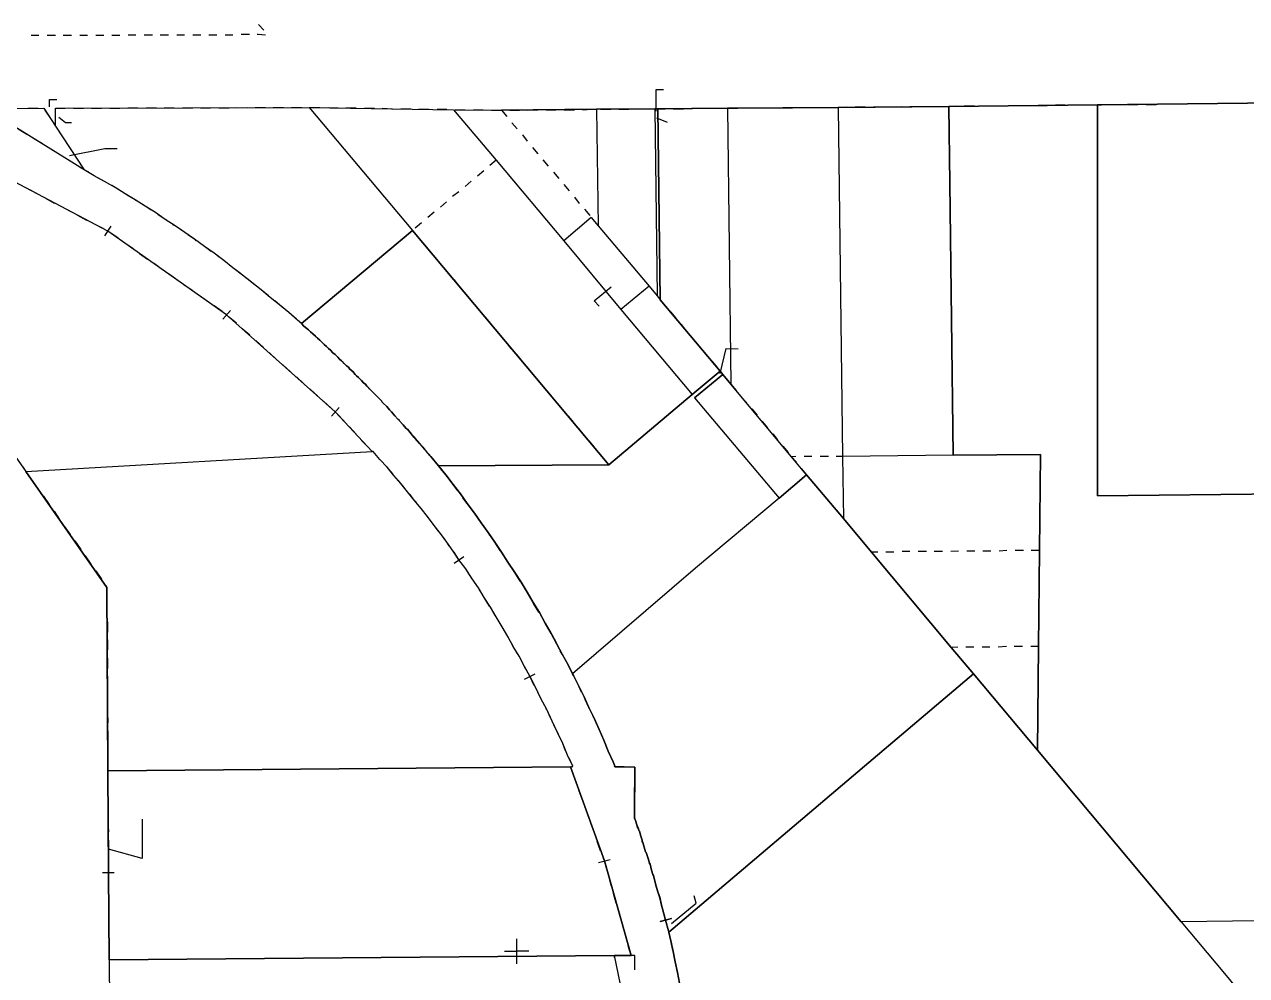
# Model space of a CAD drawing. Extents: x -8 to 2178, y 730 to 2915.
# Drawn here: x 836 to 1441, y 1059 to 1530 of the extents above; entities that cross this region are included whole.
import ezdxf

# ---------------------------------------------------------------- set-up
doc = ezdxf.new("R2010")
doc.units = 0
doc.layers.add('Cadastral_Map', color=7, linetype='CONTINUOUS')

msp = doc.modelspace()

# ---------------------------------------------------------------- linework, layer by layer
at = {"layer": 'Cadastral_Map', "color": 7}
for points in [[(842.89837, 1524.4882), (839.05829, 1524.4882)], [(851.05855, 1524.4882), (846.97846, 1524.4882)], [(858.97872, 1524.4882), (854.89863, 1524.4882)], [(866.8989, 1524.4882), (863.05881, 1524.4882)], [(875.05907, 1524.4882), (870.97898, 1524.4882)], [(882.97925, 1524.4882), (878.89916, 1524.4882)], [(890.89942, 1524.7282), (887.05933, 1524.7282)], [(899.0596, 1524.7282), (894.97951, 1524.7282)], [(906.97977, 1524.7282), (902.89968, 1524.7282)], [(914.89994, 1524.7282), (911.05986, 1524.7282)], [(923.06012, 1524.7282), (918.98003, 1524.7282)], [(930.98029, 1524.7282), (926.9002, 1524.7282)], [(938.90046, 1524.7282), (935.06038, 1524.7282)], [(947.06064, 1524.9682), (942.98055, 1524.9682)], [(954.98082, 1524.7282), (951.38074, 1524.9682), (950.90073, 1524.9682)], [(951.62074, 1530.0082), (954.2608, 1527.1282)], [(1148.425, 1487.048), (1148.425, 1497.848), (1152.0251, 1497.848)], [(1159.9453, 1055.5257), (1158.9853, 1060.8057), (1157.7852, 1066.0857), (1156.8252, 1071.1258), (1155.6252, 1076.4058), (1154.6652, 1080.7258), (1154.4252, 1081.4458), (1152.9851, 1086.7258), (1151.5451, 1092.2459), (1151.5451, 1092.4859), (1151.0651, 1094.1659), (1150.1051, 1097.7659), (1150.1051, 1098.0059), (1149.3851, 1100.1659), (1148.425, 1103.2859), (1148.425, 1103.5259), (1148.425, 1103.7659), (1147.705, 1105.9259), (1146.985, 1108.806), (1146.745, 1109.046), (1146.745, 1109.286), (1146.025, 1111.446), (1145.305, 1114.326), (1145.065, 1114.566), (1145.065, 1115.046), (1144.3449, 1117.206), (1143.6249, 1119.606), (1143.3849, 1120.086), (1143.1449, 1120.566), (1142.4249, 1122.726), (1141.7049, 1125.126), (1141.4649, 1125.606), (1141.4649, 1126.3261), (1140.7449, 1128.2461), (1140.0249, 1130.6461), (1139.7848, 1131.1261), (1139.5448, 1131.8461), (1138.8248, 1133.7661), (1138.1048, 1135.9261), (1137.6248, 1137.1261), (1137.6248, 1137.3661), (1137.8648, 1162.3262), (1128.0246, 1162.5662), (1127.0646, 1164.9663), (1124.6645, 1170.2463), (1122.5045, 1175.7663), (1120.1044, 1181.0463), (1117.7044, 1186.5664), (1115.0643, 1191.8464), (1112.6642, 1197.1264), (1110.0242, 1202.4065), (1107.3841, 1207.6865), (1106.9041, 1208.6465), (1104.7441, 1212.9665), (1101.864, 1218.2465), (1099.224, 1223.2866), (1096.3439, 1228.5666), (1093.4638, 1233.6066), (1090.5838, 1238.8867), (1087.4637, 1243.9267), (1084.5836, 1248.9667), (1081.4636, 1254.0067), (1078.3435, 1258.8068), (1074.9834, 1263.8468), (1071.8634, 1268.8868), (1068.5033, 1273.6868), (1065.1432, 1278.4869), (1061.7831, 1283.2869), (1058.4231, 1288.0869), (1054.823, 1292.8869), (1051.4629, 1297.687), (1047.8628, 1302.247), (1044.2628, 1307.047), (1040.6627, 1311.607), (1036.8226, 1316.1671), (1036.5826, 1316.4071), (1035.3826, 1317.8471), (1032.9825, 1320.7271), (1032.7425, 1320.7271), (1032.7425, 1320.9671), (1031.3025, 1322.6471), (1029.1424, 1325.0471), (1028.9024, 1325.2871), (1028.6624, 1325.5271), (1027.2224, 1327.2071), (1025.3024, 1329.6071), (1024.8223, 1329.8471), (1024.5823, 1330.0871), (1023.1423, 1331.7672), (1021.2223, 1333.9272), (1020.9822, 1334.4072), (1020.5022, 1334.6472), (1019.0622, 1336.3272), (1017.3822, 1338.2472), (1016.9022, 1338.7272), (1016.4221, 1339.2072), (1014.9821, 1340.8872), (1013.3021, 1342.5672), (1012.8221, 1343.0472), (1012.3421, 1343.7672), (1010.902, 1345.2072), (1009.222, 1346.8872), (1008.502, 1347.6072), (1008.022, 1348.0872), (1006.5819, 1349.5272), (1005.1419, 1350.9673), (1004.4219, 1351.9273), (1003.7019, 1352.4073), (1002.5018, 1353.8473), (1001.0618, 1355.2873), (1000.1018, 1356.0073), (999.38178, 1356.7273), (998.18176, 1358.1673), (996.74173, 1359.3673), (996.02171, 1360.3273), (995.06169, 1361.0473), (993.86166, 1362.2473), (992.66164, 1363.4473), (991.70162, 1364.4073), (990.74159, 1365.3673), (989.54157, 1366.5673), (988.34154, 1367.5273), (987.14152, 1368.7274), (986.1815, 1369.6874), (985.22147, 1370.6474), (984.02145, 1371.6074), (982.82142, 1372.8074), (981.8614, 1373.7674), (980.66138, 1374.7274), (979.70135, 1375.6874), (978.50133, 1376.8874), (977.3013, 1377.8474), (976.34128, 1378.8074), (975.38126, 1379.5274), (973.94123, 1380.7274), (972.7412, 1381.9274), (970.82116, 1383.6074), (966.50107, 1387.4475), (961.94097, 1391.2875), (957.38087, 1394.8875), (952.82077, 1398.7275), (948.26067, 1402.3275), (943.70057, 1405.9276), (938.90046, 1409.5276), (934.34037, 1413.1276), (929.54026, 1416.7276), (924.74016, 1420.0876), (919.94005, 1423.6876), (915.13995, 1427.0477), (910.33984, 1430.4077), (905.29973, 1433.5277), (900.49963, 1436.8877), (895.45952, 1440.0077), (890.41941, 1443.1278), (885.6193, 1446.2478), (880.57919, 1449.3678), (875.29908, 1452.2478), (870.25897, 1455.1278), (865.21886, 1458.0078), (816.4978, 1488.248), (845.29842, 1488.488), (851.05855, 1479.6079), (851.05855, 1488.488), (976.58129, 1488.968), (1048.1029, 1487.768), (1071.8634, 1487.528), (1118.9044, 1488.008), (1147.705, 1488.248), (1149.1451, 1488.248), (1183.7058, 1488.488), (1238.427, 1488.968), (1293.1482, 1489.448), (1366.8298, 1490.168), (1455.8717, 1491.128)], [(865.21886, 1458.0078), (816.4978, 1488.248), (845.29842, 1488.488), (851.05855, 1479.6079), (851.05855, 1488.488), (976.58129, 1488.968)], [(848.17849, 1489.208), (848.17849, 1492.808), (851.77857, 1492.808)], [(1455.8717, 1491.128), (1366.8298, 1490.168), (1293.1482, 1489.448), (1238.427, 1488.968), (1183.7058, 1488.488), (1149.1451, 1488.248), (1150.3451, 1393.6875), (1180.1057, 1358.4073), (1166.1854, 1346.8872), (1124.9045, 1312.087), (1027.7024, 1428.0077), (972.7412, 1381.9274), (973.94123, 1380.7274), (975.38126, 1379.5274), (976.34128, 1378.8074), (977.3013, 1377.8474), (978.50133, 1376.8874), (979.70135, 1375.6874), (980.66138, 1374.7274), (981.8614, 1373.7674), (982.82142, 1372.8074), (984.02145, 1371.6074), (985.22147, 1370.6474), (986.1815, 1369.6874), (987.14152, 1368.7274), (988.34154, 1367.5273), (989.54157, 1366.5673), (990.74159, 1365.3673), (991.70162, 1364.4073), (992.66164, 1363.4473), (993.86166, 1362.2473), (995.06169, 1361.0473), (996.02171, 1360.3273), (996.74173, 1359.3673), (998.18176, 1358.1673), (999.38178, 1356.7273), (1000.1018, 1356.0073), (1001.0618, 1355.2873), (1002.5018, 1353.8473), (1003.7019, 1352.4073), (1004.4219, 1351.9273), (1005.1419, 1350.9673), (1006.5819, 1349.5272), (1008.022, 1348.0872), (1008.502, 1347.6072), (1009.222, 1346.8872), (1010.902, 1345.2072), (1012.3421, 1343.7672), (1012.8221, 1343.0472), (1013.3021, 1342.5672), (1014.9821, 1340.8872), (1016.4221, 1339.2072), (1016.9022, 1338.7272), (1017.3822, 1338.2472), (1019.0622, 1336.3272), (1020.5022, 1334.6472), (1020.9822, 1334.4072), (1021.2223, 1333.9272), (1023.1423, 1331.7672), (1024.5823, 1330.0871), (1024.8223, 1329.8471), (1025.3024, 1329.6071), (1027.2224, 1327.2071), (1028.9024, 1325.5271), (1029.1424, 1325.0471), (1031.3025, 1322.6471), (1032.7425, 1320.7271), (1035.3826, 1317.8471), (1036.8226, 1316.1671), (1040.6627, 1311.607), (1044.2628, 1307.047), (1047.8628, 1302.247), (1051.4629, 1297.687), (1054.823, 1292.8869), (1058.4231, 1288.0869), (1061.7831, 1283.2869), (1065.1432, 1278.4869), (1068.5033, 1273.6868), (1071.8634, 1268.8868), (1074.9834, 1263.8468), (1078.3435, 1258.8068), (1081.4636, 1254.0067), (1084.5836, 1248.9667), (1087.4637, 1243.9267), (1090.5838, 1238.8867), (1093.4638, 1233.6066), (1096.3439, 1228.5666), (1099.224, 1223.2866), (1101.864, 1218.2465), (1104.7441, 1212.9665), (1106.9041, 1208.6465), (1107.3841, 1207.6865), (1110.0242, 1202.4065), (1112.6642, 1197.1264), (1115.0643, 1191.8464), (1117.7044, 1186.5664), (1120.1044, 1181.0463), (1122.5045, 1175.7663), (1124.6645, 1170.2463), (1127.0646, 1164.9663), (1128.0246, 1162.5662), (1137.8648, 1162.3262), (1137.6248, 1137.3661), (1138.1048, 1135.9261), (1138.8248, 1133.7661), (1139.5448, 1131.8461), (1139.7848, 1131.1261), (1140.0249, 1130.6461), (1140.7449, 1128.2461), (1141.4649, 1126.3261), (1141.4649, 1125.606), (1141.7049, 1125.126), (1142.4249, 1122.726), (1143.1449, 1120.566), (1143.3849, 1120.086), (1143.6249, 1119.606), (1144.3449, 1117.206), (1145.065, 1114.806), (1145.305, 1114.326), (1146.025, 1111.446), (1146.745, 1109.286), (1146.985, 1108.806), (1147.705, 1105.9259), (1148.425, 1103.5259), (1149.3851, 1100.1659), (1150.1051, 1098.0059), (1151.0651, 1094.1659), (1151.5451, 1092.2459), (1152.9851, 1086.7258), (1154.4252, 1081.4458), (1154.6652, 1080.7258), (1155.6252, 1076.4058), (1156.8252, 1071.1258), (1157.7852, 1066.0857), (1158.9853, 1060.8057), (1159.9453, 1055.5257)], [(976.58129, 1488.968), (1027.7024, 1428.0077)], [(976.58129, 1488.968), (1048.1029, 1487.768)], [(1118.9044, 1488.008), (1071.8634, 1487.528)], [(1147.705, 1488.248), (1118.9044, 1488.008)], [(1118.9044, 1488.008), (1119.6244, 1430.4077)], [(1147.705, 1488.248), (1148.905, 1395.6075), (1150.3451, 1393.6875)], [(1149.1451, 1488.248), (1147.705, 1488.248)], [(1183.7058, 1488.488), (1149.1451, 1488.248)], [(1149.1451, 1488.248), (1150.3451, 1393.6875)], [(1238.427, 1488.968), (1183.7058, 1488.488)], [(1183.7058, 1488.488), (1185.3858, 1351.9273)], [(1293.1482, 1489.448), (1238.427, 1488.968)], [(1238.427, 1488.968), (1240.587, 1316.1671), (1241.0671, 1285.4469)], [(1293.1482, 1489.448), (1366.8298, 1490.168)], [(1293.1482, 1489.448), (1293.6282, 1451.5278), (1295.3082, 1316.8871)], [(1366.8298, 1490.168), (1455.8717, 1491.128), (1456.8318, 1410.2476), (1458.2718, 1297.687)], [(1366.8298, 1490.168), (1366.8298, 1296.727), (1458.2718, 1297.687)], [(858.97872, 1481.288), (856.09866, 1481.288), (852.73859, 1483.928)], [(1048.1029, 1487.768), (1071.8634, 1487.528)], [(1048.1029, 1487.768), (1069.2233, 1462.8079)], [(1071.8634, 1487.528), (1074.5034, 1484.408)], [(1153.9452, 1481.528), (1148.665, 1483.688)], [(851.05855, 1479.6079), (865.21886, 1458.0078)], [(1076.9035, 1481.288), (1079.5435, 1478.4079)], [(1082.1836, 1475.2879), (1084.5836, 1472.1679)], [(858.0187, 1465.2079), (875.53908, 1468.5679), (881.53921, 1468.5679)], [(1087.2237, 1469.0479), (1089.8638, 1465.9279)], [(1007.782, 1318.5671), (989.54157, 1338.2472), (935.7804, 1386.2474), (876.97912, 1427.7677), (813.13772, 1461.3678)], [(1130.6646, 1054.8057), (1129.7046, 1059.6057), (1128.7446, 1064.4057), (1127.7846, 1069.2057), (1135.9448, 1069.2057), (1122.7445, 1116.006), (1105.9441, 1162.5662), (1107.1441, 1162.8062), (1104.5041, 1168.3263), (1102.104, 1174.0863), (1099.464, 1179.6063), (1096.8239, 1185.1264), (1094.1838, 1190.8864), (1091.3038, 1196.4064), (1088.6637, 1201.9265), (1085.7837, 1207.4465), (1083.1436, 1212.2465), (1080.5036, 1217.2865), (1077.6235, 1222.0866), (1074.9834, 1227.1266), (1072.1034, 1231.9266), (1069.2233, 1236.7266), (1066.3432, 1241.5267), (1063.2232, 1246.3267), (1060.3431, 1251.1267), (1057.223, 1255.6867), (1054.103, 1260.4868), (1050.7429, 1265.0468), (1047.8628, 1269.3668), (1044.7428, 1273.6868), (1041.6227, 1278.0069), (1038.5026, 1282.0869), (1035.1426, 1286.4069), (1032.0225, 1290.4869), (1028.6624, 1294.567), (1025.3024, 1298.647), (1021.9423, 1302.727), (1018.5822, 1306.807), (1015.2221, 1310.887), (1011.622, 1314.7271), (1008.262, 1318.5671), (1007.782, 1318.5671), (989.54157, 1338.2472), (935.7804, 1386.2474), (876.97912, 1427.7677), (813.13772, 1461.3678)], [(972.7412, 1381.9274), (970.82116, 1383.6074), (966.50107, 1387.4475), (961.94097, 1391.2875), (957.38087, 1394.8875), (952.82077, 1398.7275), (948.26067, 1402.3275), (943.70057, 1405.9276), (938.90046, 1409.5276), (934.34037, 1413.1276), (929.54026, 1416.7276), (924.74016, 1420.0876), (919.94005, 1423.6876), (915.13995, 1427.0477), (910.33984, 1430.4077), (905.29973, 1433.5277), (900.49963, 1436.8877), (895.45952, 1440.0077), (890.41941, 1443.1278), (885.6193, 1446.2478), (880.57919, 1449.3678), (875.29908, 1452.2478), (870.25897, 1455.1278), (865.21886, 1458.0078)], [(1069.2233, 1462.8079), (1066.1032, 1460.1678)], [(1069.2233, 1462.8079), (1102.584, 1422.9676), (1130.9047, 1388.8875), (1166.1854, 1346.8872)], [(1092.2638, 1463.0479), (1094.9039, 1459.9278)], [(732.49597, 1457.0478), (836.41823, 1308.727)], [(732.49597, 1457.0478), (836.41823, 1308.727), (876.4991, 1251.3667), (876.97912, 1160.6462), (877.21912, 1110.246), (877.69913, 1067.0457), (877.93914, 1023.8455), (878.17914, 1005.3654)], [(1056.743, 1452.4878), (1053.863, 1449.8478)], [(1062.9832, 1457.5278), (1059.8631, 1454.8878)], [(1097.5439, 1456.8078), (1100.184, 1453.6878)], [(1050.7429, 1447.2078), (1047.6228, 1444.8078)], [(1102.584, 1450.8078), (1105.2241, 1447.6878)], [(1044.5028, 1442.1677), (1041.6227, 1439.5277)], [(1107.8641, 1444.5678), (1110.2642, 1441.4477)], [(1038.5026, 1437.1277), (1035.3826, 1434.4877)], [(1116.2643, 1434.4877), (1102.584, 1422.9676)], [(1112.9043, 1438.5677), (1115.5443, 1435.4477)], [(1116.2643, 1434.4877), (1119.6244, 1430.4077)], [(878.41915, 1430.1677), (875.29908, 1425.3677)], [(1027.7024, 1428.0077), (972.7412, 1381.9274)], [(1027.7024, 1428.0077), (1030.3425, 1424.8877)], [(1032.2625, 1431.8477), (1029.1424, 1429.2077)], [(1119.6244, 1430.4077), (1144.825, 1400.4075), (1148.905, 1395.6075)], [(1032.7425, 1422.0076), (1035.3826, 1418.8876)], [(1038.0226, 1415.7676), (1040.6627, 1412.6476)], [(1043.0627, 1409.5276), (1045.7028, 1406.6476)], [(1048.3429, 1403.5275), (1050.7429, 1400.4075)], [(1053.383, 1397.2875), (1056.023, 1394.4075)], [(1120.1044, 1390.5675), (1117.7044, 1393.2075), (1126.1046, 1400.1675)], [(1144.825, 1400.4075), (1130.9047, 1388.8875)], [(1058.6631, 1391.2875), (1061.0631, 1388.1675)], [(1150.3451, 1393.6875), (1152.9851, 1390.8075)], [(937.70044, 1388.4075), (933.86036, 1384.0874)], [(1155.3852, 1387.6875), (1158.0252, 1384.5674)], [(1040.6627, 1311.607), (1036.8226, 1316.1671), (1035.3826, 1317.8471), (1032.9825, 1320.7271), (1032.7425, 1320.9671), (1031.3025, 1322.6471), (1029.1424, 1325.0471), (1028.9024, 1325.5271), (1027.2224, 1327.2071), (1025.3024, 1329.6071), (1024.8223, 1329.8471), (1024.5823, 1330.0871), (1023.1423, 1331.7672), (1021.2223, 1333.9272), (1020.9822, 1334.4072), (1020.5022, 1334.6472), (1019.0622, 1336.3272), (1017.3822, 1338.2472), (1016.9022, 1338.7272), (1016.4221, 1339.2072), (1014.9821, 1340.8872), (1013.3021, 1342.5672), (1012.8221, 1343.0472), (1012.3421, 1343.7672), (1010.902, 1345.2072), (1009.222, 1346.8872), (1008.502, 1347.6072), (1008.022, 1348.0872), (1006.5819, 1349.5272), (1005.1419, 1350.9673), (1004.4219, 1351.9273), (1003.7019, 1352.4073), (1002.5018, 1353.8473), (1001.0618, 1355.2873), (1000.1018, 1356.0073), (999.38178, 1356.7273), (998.18176, 1358.1673), (996.74173, 1359.3673), (996.02171, 1360.3273), (995.06169, 1361.0473), (993.86166, 1362.2473), (992.66164, 1363.4473), (991.70162, 1364.4073), (990.74159, 1365.3673), (989.54157, 1366.5673), (988.34154, 1367.5273), (987.14152, 1368.7274), (986.1815, 1369.6874), (985.22147, 1370.6474), (984.02145, 1371.6074), (982.82142, 1372.8074), (981.8614, 1373.7674), (980.66138, 1374.7274), (979.70135, 1375.6874), (978.50133, 1376.8874), (977.3013, 1377.8474), (976.34128, 1378.8074), (975.38126, 1379.5274), (973.94123, 1380.7274), (972.7412, 1381.9274)], [(1063.7032, 1385.0474), (1066.3432, 1381.9274)], [(1160.6653, 1381.4474), (1163.0654, 1378.5674)], [(1068.7433, 1379.0474), (1071.3833, 1375.9274)], [(1165.7054, 1375.4474), (1168.3455, 1372.3274)], [(1074.0234, 1372.8074), (1076.4235, 1369.6874)], [(1170.7455, 1369.2074), (1173.3856, 1366.0873)], [(1180.1057, 1357.2073), (1182.9858, 1369.6874), (1188.9859, 1369.4474)], [(1079.0635, 1366.8073), (1081.7036, 1363.6873)], [(1176.0256, 1363.2073), (1178.6657, 1360.0873)], [(1084.3436, 1360.5673), (1086.7437, 1357.4473)], [(1166.1854, 1346.8872), (1180.1057, 1358.4073)], [(1167.3854, 1345.2072), (1181.3058, 1356.7273)], [(1180.1057, 1358.4073), (1181.3058, 1356.7273)], [(1181.3058, 1356.7273), (1185.3858, 1351.9273)], [(1089.3837, 1354.3273), (1092.0238, 1351.4473)], [(1185.3858, 1351.9273), (1188.0259, 1348.8072)], [(1094.4239, 1348.3272), (1097.0639, 1345.2072)], [(1124.9045, 1312.087), (1166.1854, 1346.8872)], [(1167.3854, 1345.2072), (1209.1464, 1295.527)], [(1190.426, 1345.6872), (1193.066, 1342.8072)], [(991.46161, 1340.4072), (987.62153, 1336.0872)], [(1099.704, 1342.0872), (1102.104, 1339.2072)], [(1195.7061, 1339.6872), (1198.3461, 1336.5672)], [(1104.7441, 1336.0872), (1107.3841, 1332.9672)], [(1200.7462, 1333.4472), (1203.3862, 1330.3271)], [(1110.0242, 1329.8471), (1112.4243, 1326.7271)], [(1206.0263, 1327.4471), (1208.4263, 1324.3271)], [(1115.0643, 1323.8471), (1117.7044, 1320.7271)], [(1211.0664, 1321.2071), (1213.7065, 1318.0871)], [(836.41823, 1308.727), (1007.782, 1318.5671)], [(1105.9441, 1162.5662), (1107.1441, 1162.8062), (1104.5041, 1168.3263), (1102.104, 1174.0863), (1099.464, 1179.6063), (1096.8239, 1185.1264), (1094.1838, 1190.8864), (1091.3038, 1196.4064), (1088.6637, 1201.9265), (1085.7837, 1207.4465), (1083.1436, 1212.2465), (1080.5036, 1217.2865), (1077.6235, 1222.0866), (1074.9834, 1227.1266), (1072.1034, 1231.9266), (1069.2233, 1236.7266), (1066.3432, 1241.5267), (1063.2232, 1246.3267), (1060.3431, 1251.1267), (1057.223, 1255.6867), (1054.103, 1260.4868), (1050.7429, 1265.0468), (1047.8628, 1269.3668), (1044.7428, 1273.6868), (1041.6227, 1278.0069), (1038.5026, 1282.0869), (1035.1426, 1286.4069), (1032.0225, 1290.4869), (1028.6624, 1294.567), (1025.3024, 1298.647), (1021.9423, 1302.727), (1018.5822, 1306.807), (1015.2221, 1310.887), (1011.622, 1314.7271), (1008.262, 1318.5671), (1007.782, 1318.5671)], [(1120.1044, 1317.6071), (1122.7445, 1314.4871)], [(1217.5465, 1316.1671), (1215.3865, 1315.9271)], [(1215.3865, 1315.9271), (1217.7865, 1313.2871)], [(1225.4667, 1316.1671), (1221.6266, 1316.1671)], [(1233.6269, 1316.1671), (1229.5468, 1316.1671)], [(1240.587, 1316.1671), (1237.467, 1316.1671)], [(1295.3082, 1316.8871), (1240.587, 1316.1671)], [(1295.3082, 1316.8871), (1338.5092, 1317.1271), (1338.0292, 1269.6068)], [(1105.9441, 1162.5662), (876.97912, 1160.6462), (876.4991, 1251.3667), (836.41823, 1308.727)], [(1124.9045, 1312.087), (1040.6627, 1311.607)], [(1106.9041, 1208.6465), (1104.7441, 1212.9665), (1101.864, 1218.2465), (1099.224, 1223.2866), (1096.3439, 1228.5666), (1093.4638, 1233.6066), (1090.5838, 1238.8867), (1087.4637, 1243.9267), (1084.5836, 1248.9667), (1081.4636, 1254.0067), (1078.3435, 1258.8068), (1074.9834, 1263.8468), (1071.8634, 1268.8868), (1068.5033, 1273.6868), (1065.1432, 1278.4869), (1061.7831, 1283.2869), (1058.4231, 1288.0869), (1054.823, 1292.8869), (1051.4629, 1297.687), (1047.8628, 1302.247), (1044.2628, 1307.047), (1040.6627, 1311.607)], [(1222.8267, 1307.047), (1209.1464, 1295.527)], [(1220.1866, 1310.167), (1222.8267, 1307.047)], [(1222.8267, 1307.047), (1241.0671, 1285.4469), (1254.9874, 1268.8868)], [(1209.1464, 1295.527), (1167.8655, 1260.9668), (1106.9041, 1208.6465)], [(1048.3429, 1263.3668), (1053.143, 1266.7268)], [(1254.9874, 1268.8868), (1294.3482, 1221.6066)], [(1258.1074, 1268.8868), (1254.9874, 1268.8868)], [(1266.0276, 1268.8868), (1261.9475, 1268.8868)], [(1273.9478, 1269.1268), (1270.1077, 1269.1268)], [(1282.108, 1269.1268), (1278.0279, 1269.1268)], [(1290.0281, 1269.1268), (1285.948, 1269.1268)], [(1297.9483, 1269.3668), (1294.1082, 1269.1268)], [(1306.1085, 1269.3668), (1302.0284, 1269.3668)], [(1314.0286, 1269.3668), (1309.9486, 1269.3668)], [(1321.9488, 1269.6068), (1318.1087, 1269.3668)], [(1330.109, 1269.6068), (1326.0289, 1269.6068)], [(1338.0292, 1269.6068), (1337.5492, 1222.0866), (1333.7091, 1222.0866)], [(1338.0292, 1269.6068), (1333.9491, 1269.6068)], [(1297.7083, 1221.8466), (1294.3482, 1221.6066)], [(1305.6285, 1221.8466), (1301.5484, 1221.8466)], [(1313.5486, 1221.8466), (1309.7086, 1221.8466)], [(1321.7088, 1222.0866), (1317.6287, 1221.8466)], [(1329.629, 1222.0866), (1325.5489, 1222.0866)], [(1337.5492, 1222.0866), (1337.0691, 1170.7263)], [(1294.3482, 1221.6066), (1305.3885, 1208.6465)], [(1083.1436, 1206.0065), (1088.4237, 1208.6465)], [(1128.0246, 1162.5662), (1127.0646, 1164.9663), (1124.6645, 1170.2463), (1122.5045, 1175.7663), (1120.1044, 1181.0463), (1117.7044, 1186.5664), (1115.0643, 1191.8464), (1112.6642, 1197.1264), (1110.0242, 1202.4065), (1107.3841, 1207.6865), (1106.9041, 1208.6465)], [(1305.3885, 1208.6465), (1253.5473, 1164.7263), (1154.6652, 1080.7258)], [(1305.3885, 1208.6465), (1337.0691, 1170.7263)], [(1337.0691, 1170.7263), (1408.1107, 1085.7658)], [(1127.7846, 1069.2057), (1135.9448, 1069.2057), (1122.7445, 1116.006), (1105.9441, 1162.5662)], [(1128.0246, 1162.5662), (1137.8648, 1162.3262)], [(1137.6248, 1137.3661), (1137.8648, 1162.3262)], [(877.69913, 1067.0457), (877.21912, 1110.246), (876.97912, 1160.6462)], [(1138.1048, 1135.9261), (1137.6248, 1137.3661)], [(894.01949, 1136.6461), (894.01949, 1117.206), (877.21912, 1121.766)], [(1154.6652, 1080.7258), (1154.4252, 1081.4458), (1152.9851, 1086.7258), (1151.5451, 1092.2459), (1151.0651, 1094.1659), (1150.1051, 1097.7659), (1149.3851, 1100.1659), (1148.425, 1103.2859), (1148.425, 1103.5259), (1147.705, 1105.9259), (1146.985, 1108.806), (1146.745, 1109.286), (1146.025, 1111.446), (1145.305, 1114.326), (1145.065, 1114.806), (1144.3449, 1117.206), (1143.6249, 1119.606), (1143.3849, 1120.086), (1143.1449, 1120.566), (1142.4249, 1122.726), (1141.7049, 1125.126), (1141.4649, 1125.606), (1141.4649, 1126.3261), (1140.7449, 1128.2461), (1140.0249, 1130.6461), (1139.7848, 1131.1261), (1139.5448, 1131.8461), (1138.8248, 1133.7661), (1138.1048, 1135.9261)], [(1119.8644, 1115.286), (1125.6245, 1116.726)], [(874.33906, 1110.246), (880.09918, 1110.246)], [(1155.8652, 1085.0458), (1168.1055, 1095.1259), (1167.1454, 1098.7259)], [(1155.8652, 1087.4458), (1150.3451, 1086.0058), (1155.8652, 1087.4458)], [(1079.3035, 1077.3658), (1079.3035, 1065.1257)], [(1166.1854, 1008.2454), (1165.7054, 1013.5254), (1165.2254, 1018.8055), (1164.7454, 1024.0855), (1164.0254, 1029.3655), (1163.3054, 1034.6456), (1162.5853, 1039.9256), (1161.6253, 1045.2056), (1160.9053, 1050.4856), (1159.9453, 1055.5257), (1158.9853, 1060.8057), (1157.7852, 1066.0857), (1156.8252, 1071.1258), (1155.6252, 1076.4058), (1154.6652, 1080.7258)], [(1073.3034, 1071.3658), (1079.3035, 1071.3658)], [(1085.3037, 1071.3658), (1079.3035, 1071.3658)], [(1127.7846, 1069.2057), (877.69913, 1067.0457)], [(877.69913, 1067.0457), (877.93914, 1023.8455)], [(1135.4648, 1026.0055), (1134.7447, 1030.8055), (1134.0247, 1035.6056), (1133.3047, 1040.4056), (1132.5847, 1045.2056), (1131.6247, 1050.0056), (1130.6646, 1054.8057), (1129.7046, 1059.6057), (1128.7446, 1064.4057), (1127.7846, 1069.2057)], [(1137.8648, 1062.0057), (1137.8648, 1069.2057), (1130.6646, 1069.2057)]]:
    msp.add_lwpolyline(points, dxfattribs=at)
at = {"layer": 'Cadastral_Map', "color": 2}
for points in [[(837.37825, 1488.488), (842.41836, 1488.488)], [(851.05855, 1488.248), (851.05855, 1488.488), (855.85865, 1488.488)], [(859.93874, 1488.488), (864.97885, 1488.488)], [(868.81894, 1488.488), (873.85905, 1488.488)], [(877.93914, 1488.488), (882.97925, 1488.488)], [(886.81933, 1488.728), (891.85944, 1488.728)], [(895.93953, 1488.728), (900.97964, 1488.728)], [(904.81972, 1488.728), (909.85983, 1488.728)], [(913.93992, 1488.728), (918.98003, 1488.728)], [(922.82011, 1488.728), (927.86022, 1488.728)], [(931.94031, 1488.728), (936.98042, 1488.728)], [(940.82051, 1488.728), (945.86062, 1488.968)], [(949.94071, 1488.968), (954.98082, 1488.968)], [(958.8209, 1488.968), (963.86101, 1488.968)], [(967.9411, 1488.968), (972.98121, 1488.968)], [(976.82129, 1488.968), (981.8614, 1488.968)], [(985.94149, 1488.968), (990.9816, 1488.728)], [(994.82168, 1488.728), (999.86179, 1488.728)], [(1003.9419, 1488.488), (1008.982, 1488.488)], [(1012.8221, 1488.488), (1017.8622, 1488.248)], [(1021.9423, 1488.248), (1026.9824, 1488.248)], [(1030.8225, 1488.248), (1035.8626, 1488.008)], [(1039.9427, 1488.008), (1044.7428, 1488.008)], [(1111.9442, 1487.768), (1116.7443, 1488.008)], [(1120.8244, 1488.008), (1125.8645, 1488.008)], [(1129.9446, 1488.008), (1134.7447, 1488.008)], [(1138.8248, 1488.248), (1143.8649, 1488.248)], [(1147.945, 1488.248), (1149.1451, 1488.248), (1152.7451, 1488.248)], [(1156.8252, 1488.248), (1161.8653, 1488.248)], [(1165.9454, 1488.488), (1170.7455, 1488.488)], [(1174.8256, 1488.488), (1179.8657, 1488.488)], [(1183.9458, 1488.488), (1188.7459, 1488.488)], [(1192.826, 1488.728), (1197.8661, 1488.728)], [(1201.9462, 1488.728), (1206.7463, 1488.728)], [(1210.8264, 1488.728), (1215.8665, 1488.728)], [(1219.9466, 1488.968), (1224.7467, 1488.968)], [(1228.8268, 1488.968), (1233.8669, 1488.968)], [(1237.947, 1488.968), (1238.427, 1488.968), (1242.7471, 1489.208)], [(1246.8272, 1489.208), (1251.8673, 1489.208)], [(1255.9474, 1489.208), (1260.7475, 1489.208)], [(1264.8276, 1489.208), (1269.8677, 1489.448)], [(1273.9478, 1489.448), (1278.7479, 1489.448)], [(1282.828, 1489.448), (1287.8681, 1489.448)], [(1291.9482, 1489.448), (1293.1482, 1489.448), (1296.7483, 1489.688)], [(1300.8284, 1489.688), (1305.8685, 1489.688)], [(1309.9486, 1489.688), (1314.7487, 1489.688)], [(1318.8288, 1489.688), (1323.8689, 1489.928)], [(1327.9489, 1489.928), (1332.7491, 1489.928)], [(1336.8291, 1489.928), (1341.8693, 1489.928)], [(1345.9493, 1490.168), (1350.7494, 1490.168)], [(1354.8295, 1490.168), (1359.8696, 1490.168)], [(1363.9497, 1490.168), (1366.8298, 1490.168), (1368.7498, 1490.168)], [(1372.8299, 1490.408), (1377.87, 1490.408)], [(1381.9501, 1490.408), (1386.7502, 1490.408)], [(1390.8303, 1490.408), (1395.8704, 1490.408)], [(845.77844, 1487.528), (848.6585, 1483.448)], [(850.81855, 1480.0879), (851.05855, 1479.6079), (851.05855, 1484.408)], [(1048.8229, 1487.768), (1053.863, 1487.768)], [(1057.9431, 1487.768), (1062.7432, 1487.768)], [(1066.8233, 1487.528), (1071.8634, 1487.528), (1071.8634, 1487.528)], [(1075.9435, 1487.528), (1080.7436, 1487.528)], [(1084.8237, 1487.528), (1089.8638, 1487.768)], [(1093.9438, 1487.768), (1098.744, 1487.768)], [(1102.824, 1487.768), (1107.8641, 1487.768)], [(836.89824, 1475.5279), (832.57815, 1478.1679)], [(844.57841, 1470.9679), (840.25831, 1473.6079)], [(852.25858, 1466.1679), (847.93848, 1468.8079)], [(859.93874, 1461.3678), (855.61865, 1464.0079)], [(867.61891, 1456.8078), (865.21886, 1458.0078), (863.29882, 1459.2078)], [(875.29908, 1452.2478), (870.97898, 1454.6478)], [(842.65837, 1445.7678), (838.33827, 1448.1678)], [(883.21925, 1447.6878), (880.57919, 1449.3678), (878.89916, 1450.3278)], [(850.57854, 1441.4477), (846.25845, 1443.8478)], [(858.49871, 1437.3677), (854.17862, 1439.7677)], [(890.89942, 1442.8878), (890.41941, 1443.1278), (886.57932, 1445.5278)], [(898.33958, 1438.0877), (895.45952, 1440.0077), (894.25949, 1440.7277)], [(866.65889, 1433.0477), (862.09879, 1435.4477)], [(906.01975, 1433.2877), (905.29973, 1433.5277), (901.69965, 1435.9277)], [(874.57906, 1428.9677), (870.01896, 1431.3677)], [(913.45991, 1428.2477), (910.33984, 1430.4077), (909.13982, 1430.8877)], [(882.01923, 1424.1676), (877.93914, 1427.0477)], [(889.45939, 1418.8876), (885.3793, 1421.7676)], [(920.66007, 1422.9676), (919.94005, 1423.6876), (916.57998, 1425.8477)], [(896.65954, 1413.6076), (892.57946, 1416.4876)], [(928.10023, 1417.6876), (924.74016, 1420.0876), (924.02014, 1420.8076)], [(935.30039, 1412.4076), (934.34037, 1413.1276), (931.2203, 1415.5276)], [(904.09971, 1408.5676), (900.01962, 1411.4476)], [(942.50054, 1406.8876), (938.90046, 1409.5276), (938.42045, 1410.0076)], [(911.53987, 1403.2875), (907.45978, 1406.1676)], [(949.4607, 1401.3675), (948.26067, 1402.3275), (945.62061, 1404.4875)], [(918.74003, 1398.2475), (914.65994, 1401.1275)], [(956.42085, 1395.6075), (952.82077, 1398.7275), (952.58076, 1398.9675)], [(926.18019, 1392.9675), (922.1001, 1395.8475)], [(963.381, 1389.8475), (961.94097, 1391.2875), (959.54091, 1393.2075)], [(933.62035, 1387.9275), (929.54026, 1390.8075)], [(940.5805, 1382.1674), (936.74042, 1385.2874)], [(970.34115, 1384.0874), (966.50107, 1387.4475)], [(947.30065, 1376.1674), (943.46056, 1379.2874)], [(977.0613, 1378.0874), (976.34128, 1378.8074), (975.38126, 1379.5274), (973.94123, 1380.7274), (973.22121, 1381.4474)], [(954.02079, 1370.1674), (950.18071, 1373.5274)], [(983.54144, 1372.0874), (982.82142, 1372.8074), (981.8614, 1373.7674), (980.66138, 1374.7274), (979.94136, 1375.4474)], [(960.50094, 1364.1673), (956.90086, 1367.5273)], [(990.26158, 1365.8473), (989.54157, 1366.5673), (988.34154, 1367.5273), (987.14152, 1368.7274), (986.66151, 1369.2074)], [(967.22108, 1358.1673), (963.621, 1361.5273)], [(996.74173, 1359.6073), (996.02171, 1360.3273), (995.06169, 1361.0473), (993.86166, 1362.2473), (993.14165, 1363.2073)], [(973.94123, 1352.1673), (970.34115, 1355.5273)], [(1002.9819, 1353.1273), (1002.5018, 1353.8473), (1001.0618, 1355.2873), (1000.1018, 1356.0073), (999.38178, 1356.7273)], [(980.66138, 1346.1672), (977.0613, 1349.5272)], [(1009.222, 1346.8872), (1008.502, 1347.6072), (1008.022, 1348.0872), (1006.5819, 1349.5272), (1005.8619, 1350.4873)], [(987.38152, 1340.1672), (983.78144, 1343.5272)], [(1015.4621, 1340.1672), (1014.9821, 1340.8872), (1013.3021, 1342.5672), (1012.8221, 1343.0472), (1012.3421, 1343.7672), (1012.1021, 1344.0072)], [(993.86166, 1333.6872), (990.50159, 1337.2872)], [(1021.4623, 1333.6872), (1021.2223, 1333.9272), (1020.9822, 1334.4072), (1020.5022, 1334.6472), (1019.0622, 1336.3272), (1018.1022, 1337.2872)], [(999.86179, 1327.2071), (996.50172, 1330.8071)], [(1027.4624, 1326.9671), (1027.2224, 1327.2071), (1025.3024, 1329.6071), (1024.8223, 1329.8471), (1024.5823, 1330.0871), (1024.3423, 1330.5671)], [(1006.1019, 1320.4871), (1002.5018, 1324.0871)], [(1033.4625, 1320.0071), (1032.9825, 1320.7271), (1032.7425, 1320.7271), (1032.7425, 1320.9671), (1031.3025, 1322.6471), (1030.1024, 1323.8471)], [(1012.1021, 1314.2471), (1011.622, 1314.7271), (1008.742, 1317.8471)], [(1039.2227, 1313.2871), (1036.8226, 1316.1671), (1036.5826, 1316.4071), (1036.1026, 1317.1271)], [(834.73819, 1311.127), (836.41823, 1308.727), (837.61826, 1307.047)], [(1018.1022, 1307.527), (1015.2221, 1310.887), (1014.7421, 1311.127)], [(1044.7428, 1306.087), (1044.2628, 1307.047), (1041.6227, 1310.167)], [(839.7783, 1303.687), (842.65837, 1299.607)], [(1023.8623, 1300.567), (1021.9423, 1302.727), (1020.7422, 1304.407)], [(1050.2629, 1299.127), (1047.8628, 1302.247), (1047.3828, 1302.967)], [(845.05842, 1296.487), (847.93848, 1292.4069)], [(1029.6224, 1293.6069), (1028.6624, 1294.567), (1026.5024, 1297.447)], [(1055.783, 1291.9269), (1054.823, 1292.8869), (1052.6629, 1295.767)], [(850.33853, 1289.0469), (852.97859, 1284.9669)], [(1035.1426, 1286.4069), (1032.0225, 1290.4869)], [(1061.0631, 1284.4869), (1058.4231, 1288.0869), (1058.1831, 1288.5669)], [(1040.6627, 1279.2069), (1038.5026, 1282.0869), (1037.5426, 1283.2869)], [(855.37864, 1281.6069), (858.25871, 1277.5269)], [(1066.1032, 1277.0469), (1065.1432, 1278.4869), (1063.2232, 1281.3669)], [(860.65876, 1274.4068), (863.53882, 1270.0868)], [(1045.9428, 1272.0068), (1044.7428, 1273.6868), (1043.0627, 1276.0869)], [(1071.1433, 1269.6068), (1068.5033, 1273.6868), (1068.5033, 1273.9268)], [(865.69887, 1266.9668), (868.57893, 1262.8868)], [(1051.2229, 1264.8068), (1050.7429, 1265.0468), (1048.3429, 1268.8868)], [(1076.1835, 1262.1668), (1074.9834, 1263.8468), (1073.3034, 1266.4868)], [(870.97898, 1259.5268), (873.85905, 1255.4467)], [(1056.263, 1257.1268), (1054.103, 1260.4868), (1053.383, 1261.4468)], [(1080.9836, 1254.4867), (1078.3435, 1258.8068)], [(876.01909, 1252.0867), (876.4991, 1251.3667), (876.4991, 1247.2867)], [(1061.0631, 1249.6867), (1060.3431, 1251.1267), (1058.4231, 1254.0067)], [(1065.8632, 1242.0067), (1063.2232, 1246.3267), (1063.2232, 1246.3267)], [(1085.7837, 1247.0467), (1084.5836, 1248.9667), (1083.1436, 1251.1267)], [(876.4991, 1243.4467), (876.4991, 1238.4067)], [(1090.3438, 1239.1267), (1087.7037, 1243.4467)], [(876.73911, 1234.3266), (876.73911, 1229.2866)], [(1070.6633, 1234.3266), (1069.2233, 1236.7266), (1068.0233, 1238.6467)], [(1094.6639, 1231.4466), (1093.4638, 1233.6066), (1092.2638, 1235.7666)], [(1075.2234, 1226.6466), (1074.9834, 1227.1266), (1072.5834, 1230.9666)], [(876.73911, 1225.4466), (876.73911, 1220.4066)], [(1079.5435, 1218.7265), (1077.6235, 1222.0866), (1077.1435, 1223.2866)], [(1099.224, 1223.5266), (1096.8239, 1227.8466)], [(876.73911, 1216.3265), (876.73911, 1211.2865)], [(1103.3041, 1215.6065), (1101.864, 1218.2465), (1100.904, 1219.9266)], [(1083.8636, 1210.8065), (1083.1436, 1212.2465), (1081.4636, 1215.3665)], [(1107.3841, 1207.6865), (1106.9041, 1208.6465), (1105.2241, 1212.0065)], [(876.73911, 1207.4465), (876.73911, 1202.4065)], [(1087.9437, 1202.8865), (1085.7837, 1207.4465), (1085.7837, 1207.4465)], [(1111.4642, 1199.5264), (1110.0242, 1202.4065), (1109.3042, 1204.0865)], [(876.73911, 1198.3264), (876.73911, 1193.2864)], [(1092.0238, 1194.9664), (1091.3038, 1196.4064), (1089.8638, 1199.2864)], [(1115.3043, 1191.3664), (1115.0643, 1191.8464), (1113.1443, 1195.9264)], [(876.73911, 1189.4464), (876.97912, 1184.4064)], [(1096.1039, 1186.8064), (1094.1838, 1190.8864), (1093.9438, 1191.3664)], [(1119.1444, 1183.2064), (1117.7044, 1186.5664), (1116.9844, 1187.7664)], [(876.97912, 1180.3263), (876.97912, 1175.2863)], [(1099.944, 1178.6463), (1099.464, 1179.6063), (1097.7839, 1183.2064)], [(1122.7445, 1175.0463), (1122.5045, 1175.7663), (1120.8244, 1179.6063)], [(1103.5441, 1170.4863), (1102.104, 1174.0863), (1101.624, 1175.0463)], [(876.97912, 1171.4463), (876.97912, 1166.4063)], [(1126.3446, 1166.6463), (1124.6645, 1170.2463), (1124.4245, 1171.2063)], [(876.97912, 1162.3262), (876.97912, 1160.6462), (876.97912, 1157.2862)], [(1106.6641, 1162.5662), (1107.1441, 1162.8062), (1105.2241, 1166.8863)], [(1132.5847, 1162.5662), (1128.0246, 1162.5662), (1127.7846, 1163.0462)], [(1137.8648, 1158.7262), (1137.8648, 1162.3262), (1136.4248, 1162.3262)], [(1108.8242, 1154.8862), (1107.1441, 1159.6862)], [(876.97912, 1153.4462), (876.97912, 1148.4062)], [(1111.7042, 1146.4862), (1110.0242, 1151.0462)], [(1137.6248, 1149.8462), (1137.8648, 1154.8862)], [(876.97912, 1144.3261), (876.97912, 1139.2861)], [(1137.6248, 1140.7261), (1137.6248, 1145.7662)], [(1114.8243, 1137.8461), (1113.1443, 1142.6461)], [(876.97912, 1135.4461), (877.21912, 1130.4061)], [(1117.9444, 1129.4461), (1116.2643, 1134.2461)], [(1139.3048, 1132.0861), (1138.8248, 1133.7661), (1138.1048, 1135.9261), (1137.8648, 1136.8861)], [(877.21912, 1126.3261), (877.21912, 1121.286)], [(1120.8244, 1121.046), (1119.1444, 1125.606)], [(1142.1849, 1123.686), (1141.7049, 1125.126), (1141.4649, 1125.606), (1141.4649, 1126.3261), (1140.7449, 1128.2461), (1140.7449, 1128.2461)], [(1145.065, 1115.046), (1144.3449, 1117.206), (1143.6249, 1119.606), (1143.3849, 1119.846)], [(877.21912, 1117.446), (877.21912, 1112.406)], [(1123.7045, 1112.406), (1122.7445, 1116.006), (1122.2645, 1117.206)], [(877.21912, 1108.326), (877.21912, 1103.2859)], [(1126.1046, 1103.7659), (1124.9045, 1108.566)], [(1147.705, 1106.4059), (1146.985, 1108.806), (1146.745, 1109.046), (1146.745, 1109.286), (1146.265, 1111.206)], [(1150.1051, 1097.7659), (1150.1051, 1098.0059), (1149.3851, 1100.1659), (1148.665, 1102.5659)], [(877.21912, 1099.4459), (877.45913, 1094.4059)], [(1128.5046, 1095.1259), (1127.3046, 1099.9259)], [(877.45913, 1090.3259), (877.45913, 1085.2858)], [(1131.1447, 1086.4858), (1129.7046, 1091.2859)], [(1152.5051, 1089.1259), (1151.5451, 1092.2459), (1151.5451, 1092.4859), (1151.0651, 1093.9259)], [(1154.6652, 1080.2458), (1154.6652, 1080.7258), (1154.4252, 1081.4458), (1153.4651, 1085.2858)], [(877.45913, 1081.4458), (877.45913, 1076.4058)], [(1133.5447, 1077.8458), (1132.1047, 1082.6458)], [(877.45913, 1072.3258), (877.69913, 1067.2857)], [(1135.7048, 1069.2057), (1135.9448, 1069.2057), (1134.5047, 1074.0058)], [(1156.5852, 1071.6058), (1155.6252, 1076.4058), (1155.6252, 1076.4058)], [(1127.7846, 1068.2457), (1127.7846, 1069.2057), (1131.8647, 1069.2057)], [(1158.5053, 1062.7257), (1157.7852, 1066.0857), (1157.5452, 1067.5257)], [(877.69913, 1063.4457), (877.69913, 1058.4057)], [(1129.7046, 1059.6057), (1128.7446, 1064.4057)]]:
    msp.add_lwpolyline(points, dxfattribs=at)
at = {"layer": 'Cadastral_Map', "color": 1}
for points in [[(1455.8717, 1491.128), (1366.8298, 1490.168), (1293.1482, 1489.448), (1238.427, 1488.968), (1183.7058, 1488.488), (1149.1451, 1488.248), (1150.3451, 1393.6875), (1180.1057, 1358.4073), (1166.1854, 1346.8872), (1124.9045, 1312.087), (1027.7024, 1428.0077), (972.7412, 1381.9274), (973.94123, 1380.7274), (975.38126, 1379.5274), (976.34128, 1378.8074), (977.3013, 1377.8474), (978.50133, 1376.8874), (979.70135, 1375.6874), (980.66138, 1374.7274), (981.8614, 1373.7674), (982.82142, 1372.8074), (984.02145, 1371.6074), (985.22147, 1370.6474), (986.1815, 1369.6874), (987.14152, 1368.7274), (988.34154, 1367.5273), (989.54157, 1366.5673), (990.74159, 1365.3673), (991.70162, 1364.4073), (992.66164, 1363.4473), (993.86166, 1362.2473), (995.06169, 1361.0473), (996.02171, 1360.3273), (996.74173, 1359.3673), (998.18176, 1358.1673), (999.38178, 1356.7273), (1000.1018, 1356.0073), (1001.0618, 1355.2873), (1002.5018, 1353.8473), (1003.7019, 1352.4073), (1004.4219, 1351.9273), (1005.1419, 1350.9673), (1006.5819, 1349.5272), (1008.022, 1348.0872), (1008.502, 1347.6072), (1009.222, 1346.8872), (1010.902, 1345.2072), (1012.3421, 1343.7672), (1012.8221, 1343.0472), (1013.3021, 1342.5672), (1014.9821, 1340.8872), (1016.4221, 1339.2072), (1016.9022, 1338.7272), (1017.3822, 1338.2472), (1019.0622, 1336.3272), (1020.5022, 1334.6472), (1020.9822, 1334.4072), (1021.2223, 1333.9272), (1023.1423, 1331.7672), (1024.5823, 1330.0871), (1024.8223, 1329.8471), (1025.3024, 1329.6071), (1027.2224, 1327.2071), (1028.9024, 1325.5271), (1029.1424, 1325.0471), (1031.3025, 1322.6471), (1032.7425, 1320.7271), (1035.3826, 1317.8471), (1036.8226, 1316.1671), (1040.6627, 1311.607), (1044.2628, 1307.047), (1047.8628, 1302.247), (1051.4629, 1297.687), (1054.823, 1292.8869), (1058.4231, 1288.0869), (1061.7831, 1283.2869), (1065.1432, 1278.4869), (1068.5033, 1273.6868), (1071.8634, 1268.8868), (1074.9834, 1263.8468), (1078.3435, 1258.8068), (1081.4636, 1254.0067), (1084.5836, 1248.9667), (1087.4637, 1243.9267), (1090.5838, 1238.8867), (1093.4638, 1233.6066), (1096.3439, 1228.5666), (1099.224, 1223.2866), (1101.864, 1218.2465), (1104.7441, 1212.9665), (1106.9041, 1208.6465), (1107.3841, 1207.6865), (1110.0242, 1202.4065), (1112.6642, 1197.1264), (1115.0643, 1191.8464), (1117.7044, 1186.5664), (1120.1044, 1181.0463), (1122.5045, 1175.7663), (1124.6645, 1170.2463), (1127.0646, 1164.9663), (1128.0246, 1162.5662), (1137.8648, 1162.3262), (1137.6248, 1137.3661), (1138.1048, 1135.9261), (1138.8248, 1133.7661), (1139.5448, 1131.8461), (1139.7848, 1131.1261), (1140.0249, 1130.6461), (1140.7449, 1128.2461), (1141.4649, 1126.3261), (1141.4649, 1125.606), (1141.7049, 1125.126), (1142.4249, 1122.726), (1143.1449, 1120.566), (1143.3849, 1120.086), (1143.6249, 1119.606), (1144.3449, 1117.206), (1145.065, 1114.806), (1145.305, 1114.326), (1146.025, 1111.446), (1146.745, 1109.286), (1146.985, 1108.806), (1147.705, 1105.9259), (1148.425, 1103.5259), (1149.3851, 1100.1659), (1150.1051, 1098.0059), (1151.0651, 1094.1659), (1151.5451, 1092.2459), (1152.9851, 1086.7258), (1154.4252, 1081.4458), (1154.6652, 1080.7258), (1155.6252, 1076.4058), (1156.8252, 1071.1258), (1157.7852, 1066.0857), (1158.9853, 1060.8057), (1159.9453, 1055.5257)], [(1159.9453, 1055.5257), (1158.9853, 1060.8057), (1157.7852, 1066.0857), (1156.8252, 1071.1258), (1155.6252, 1076.4058), (1154.6652, 1080.7258), (1253.5473, 1164.7263), (1305.3885, 1208.6465), (1337.0691, 1170.7263), (1337.0691, 1170.7263), (1337.0691, 1170.7263), (1408.1107, 1085.7658), (1429.7112, 1060.3257), (1435.9513, 1052.6457)], [(877.21912, 1110.246), (877.69913, 1067.0457), (1127.7846, 1069.2057), (1135.9448, 1069.2057), (1122.7445, 1116.006), (1105.9441, 1162.5662), (876.97912, 1160.6462), (877.21912, 1110.246)]]:
    msp.add_lwpolyline(points, dxfattribs=at)
for points in [[(1337.0691, 1170.7263), (1305.3885, 1208.6465), (1294.3482, 1221.6066), (1254.9874, 1268.8868), (1241.0671, 1285.4469), (1222.8267, 1307.047), (1215.3865, 1315.9271), (1185.3858, 1351.9273), (1181.3058, 1356.7273), (1180.1057, 1358.4073), (1150.3451, 1393.6875), (1149.1451, 1488.248), (1183.7058, 1488.488), (1238.427, 1488.968), (1293.1482, 1489.448), (1293.6282, 1451.5278), (1295.3082, 1316.8871), (1338.5092, 1317.1271), (1338.0292, 1269.6068), (1337.5492, 1222.0866), (1337.0691, 1170.7263), (1337.0691, 1170.7263)], [(1293.1482, 1489.448), (1366.8298, 1490.168), (1366.8298, 1296.727), (1458.2718, 1297.687), (1460.9118, 1086.4858), (1458.9918, 1086.4858), (1408.1107, 1085.7658), (1337.0691, 1170.7263), (1337.5492, 1222.0866), (1338.0292, 1269.6068), (1338.5092, 1317.1271), (1295.3082, 1316.8871), (1293.6282, 1451.5278), (1293.1482, 1489.448), (1293.1482, 1489.448)], [(1366.8298, 1296.727), (1366.8298, 1490.168), (1455.8717, 1491.128), (1456.8318, 1410.2476), (1458.2718, 1297.687), (1366.8298, 1296.727), (1366.8298, 1296.727)], [(1124.9045, 1312.087), (1040.6627, 1311.607), (1036.8226, 1316.1671), (1036.5826, 1316.4071), (1035.3826, 1317.8471), (1032.9825, 1320.7271), (1032.7425, 1320.7271), (1032.7425, 1320.9671), (1031.3025, 1322.6471), (1029.1424, 1325.0471), (1028.9024, 1325.2871), (1028.6624, 1325.5271), (1027.2224, 1327.2071), (1025.3024, 1329.6071), (1024.8223, 1329.8471), (1024.5823, 1330.0871), (1023.1423, 1331.7672), (1021.2223, 1333.9272), (1020.9822, 1334.4072), (1020.5022, 1334.6472), (1019.0622, 1336.3272), (1017.3822, 1338.2472), (1016.9022, 1338.7272), (1016.4221, 1339.2072), (1014.9821, 1340.8872), (1013.3021, 1342.5672), (1012.8221, 1343.0472), (1012.3421, 1343.7672), (1010.902, 1345.2072), (1009.222, 1346.8872), (1008.502, 1347.6072), (1008.022, 1348.0872), (1006.5819, 1349.5272), (1005.1419, 1350.9673), (1004.4219, 1351.9273), (1003.7019, 1352.4073), (1002.5018, 1353.8473), (1001.0618, 1355.2873), (1000.1018, 1356.0073), (999.38178, 1356.7273), (998.18176, 1358.1673), (996.74173, 1359.3673), (996.02171, 1360.3273), (995.06169, 1361.0473), (993.86166, 1362.2473), (992.66164, 1363.4473), (991.70162, 1364.4073), (990.74159, 1365.3673), (989.54157, 1366.5673), (988.34154, 1367.5273), (987.14152, 1368.7274), (986.1815, 1369.6874), (985.22147, 1370.6474), (984.02145, 1371.6074), (982.82142, 1372.8074), (981.8614, 1373.7674), (980.66138, 1374.7274), (979.70135, 1375.6874), (978.50133, 1376.8874), (977.3013, 1377.8474), (976.34128, 1378.8074), (975.38126, 1379.5274), (973.94123, 1380.7274), (972.7412, 1381.9274), (1027.7024, 1428.0077), (1124.9045, 1312.087), (1124.9045, 1312.087)], [(1167.3854, 1345.2072), (1209.1464, 1295.527), (1222.8267, 1307.047), (1241.0671, 1285.4469), (1254.9874, 1268.8868), (1294.3482, 1221.6066), (1305.3885, 1208.6465), (1253.5473, 1164.7263), (1154.6652, 1080.7258), (1154.4252, 1081.4458), (1152.9851, 1086.7258), (1151.5451, 1092.2459), (1151.5451, 1092.4859), (1151.0651, 1094.1659), (1150.1051, 1097.7659), (1150.1051, 1098.0059), (1149.3851, 1100.1659), (1148.425, 1103.2859), (1148.425, 1103.5259), (1148.425, 1103.7659), (1147.705, 1105.9259), (1146.985, 1108.806), (1146.745, 1109.046), (1146.745, 1109.286), (1146.025, 1111.446), (1145.305, 1114.326), (1145.065, 1114.566), (1145.065, 1115.046), (1144.3449, 1117.206), (1143.6249, 1119.606), (1143.3849, 1120.086), (1143.1449, 1120.566), (1142.4249, 1122.726), (1141.7049, 1125.126), (1141.4649, 1125.606), (1141.4649, 1126.3261), (1140.7449, 1128.2461), (1140.0249, 1130.6461), (1139.7848, 1131.1261), (1139.5448, 1131.8461), (1138.8248, 1133.7661), (1138.1048, 1135.9261), (1137.6248, 1137.1261), (1137.6248, 1137.3661), (1137.8648, 1162.3262), (1128.0246, 1162.5662), (1127.0646, 1164.9663), (1124.6645, 1170.2463), (1122.5045, 1175.7663), (1120.1044, 1181.0463), (1117.7044, 1186.5664), (1115.0643, 1191.8464), (1112.6642, 1197.1264), (1110.0242, 1202.4065), (1107.3841, 1207.6865), (1106.9041, 1208.6465), (1104.7441, 1212.9665), (1101.864, 1218.2465), (1099.224, 1223.2866), (1096.3439, 1228.5666), (1093.4638, 1233.6066), (1090.5838, 1238.8867), (1087.4637, 1243.9267), (1084.5836, 1248.9667), (1081.4636, 1254.0067), (1078.3435, 1258.8068), (1074.9834, 1263.8468), (1071.8634, 1268.8868), (1068.5033, 1273.6868), (1065.1432, 1278.4869), (1061.7831, 1283.2869), (1058.4231, 1288.0869), (1054.823, 1292.8869), (1051.4629, 1297.687), (1047.8628, 1302.247), (1044.2628, 1307.047), (1040.6627, 1311.607), (1124.9045, 1312.087), (1166.1854, 1346.8872), (1180.1057, 1358.4073), (1181.3058, 1356.7273), (1167.3854, 1345.2072), (1167.3854, 1345.2072)], [(1127.7846, 1069.2057), (877.69913, 1067.0457), (877.21912, 1110.246), (876.97912, 1160.6462), (1105.9441, 1162.5662), (1122.7445, 1116.006), (1135.9448, 1069.2057), (1127.7846, 1069.2057), (1127.7846, 1069.2057)]]:
    msp.add_lwpolyline(points, close=True, dxfattribs=at)
at = {"layer": 'Cadastral_Map', "color": 7}
msp.add_lwpolyline([(877.21912, 1110.246), (877.69913, 1067.0457), (1127.7846, 1069.2057), (1135.9448, 1069.2057), (1122.7445, 1116.006), (1105.9441, 1162.5662), (876.97912, 1160.6462), (877.21912, 1110.246), (877.21912, 1110.246)], close=True, dxfattribs=at)

doc.saveas('drawing.dxf')
